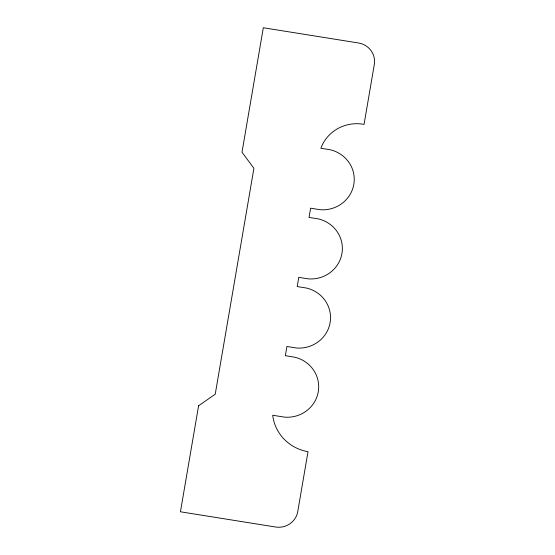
<?xml version="1.0" encoding="UTF-8"?>
<svg xmlns="http://www.w3.org/2000/svg" width="555" height="555" viewBox="0 0 555 555"><rect width="100%" height="100%" fill="white"/><g stroke="black" fill="none" stroke-linecap="round" stroke-linejoin="round"><path stroke-width="0.83" d="M198.593 405.76L180.437 511.786L275.571 527.007A19.286 18.69 -0.7 0 0 297.751 511.613L308.011 451.687A43.089 41.757 -0.7 0 1 272.713 415.251L284.458 417.131A31.427 30.456 -0.7 0 0 318.272 391.761A31.427 30.456 -0.7 0 0 294.719 357.205L285.353 355.706L286.928 346.486L296.301 347.985A31.427 30.456 -0.7 0 0 330.114 322.615A31.427 30.456 -0.7 0 0 306.561 288.059L297.189 286.56L298.77 277.34L308.136 278.839A31.427 30.456 -0.7 0 0 341.949 253.462A31.427 30.456 -0.7 0 0 318.403 218.913L309.031 217.407L310.606 208.187L320.006 209.693A31.427 30.456 -0.7 0 0 353.826 184.322A31.427 30.456 -0.7 0 0 330.274 149.767L320.873 148.261A38.011 36.831 -0.7 0 1 364.052 124.389L374.313 64.463A19.286 18.69 -0.7 0 0 358.447 42.978L263.313 27.75L242.001 152.216L253.906 168.331L215.229 394.21L198.593 405.76"/></g></svg>
